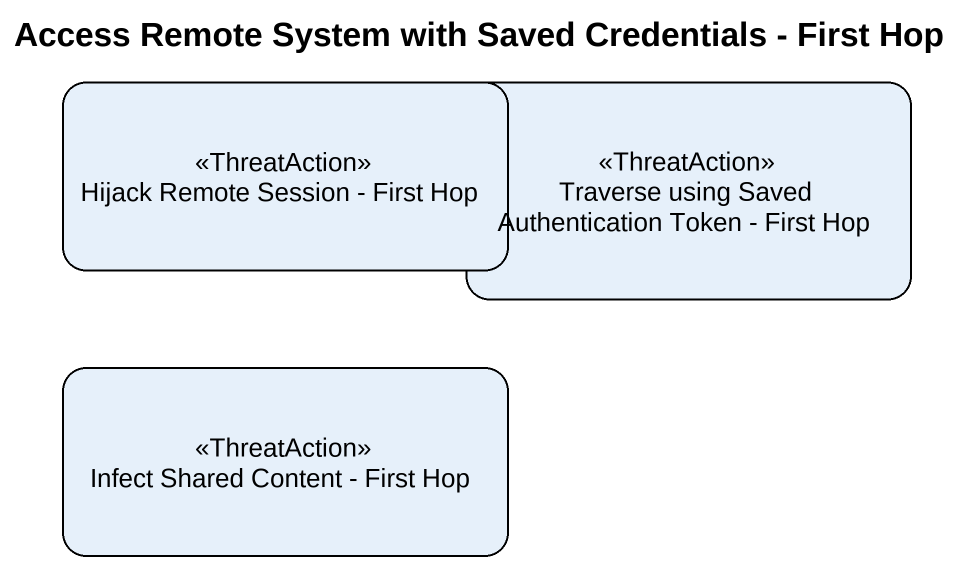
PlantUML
@startuml
title Access Remote System with Saved Credentials - First Hop
hide empty description
state "Hijack Remote Session - First Hop" as Hijack_Remote_Session_First <<ThreatAction>>
state "Traverse using Saved Authentication Token - First Hop" as Traverse_using_Saved <<ThreatAction>>
state "Infect Shared Content - First Hop" as Infect_Shared_Content_First <<ThreatAction>>
@enduml
